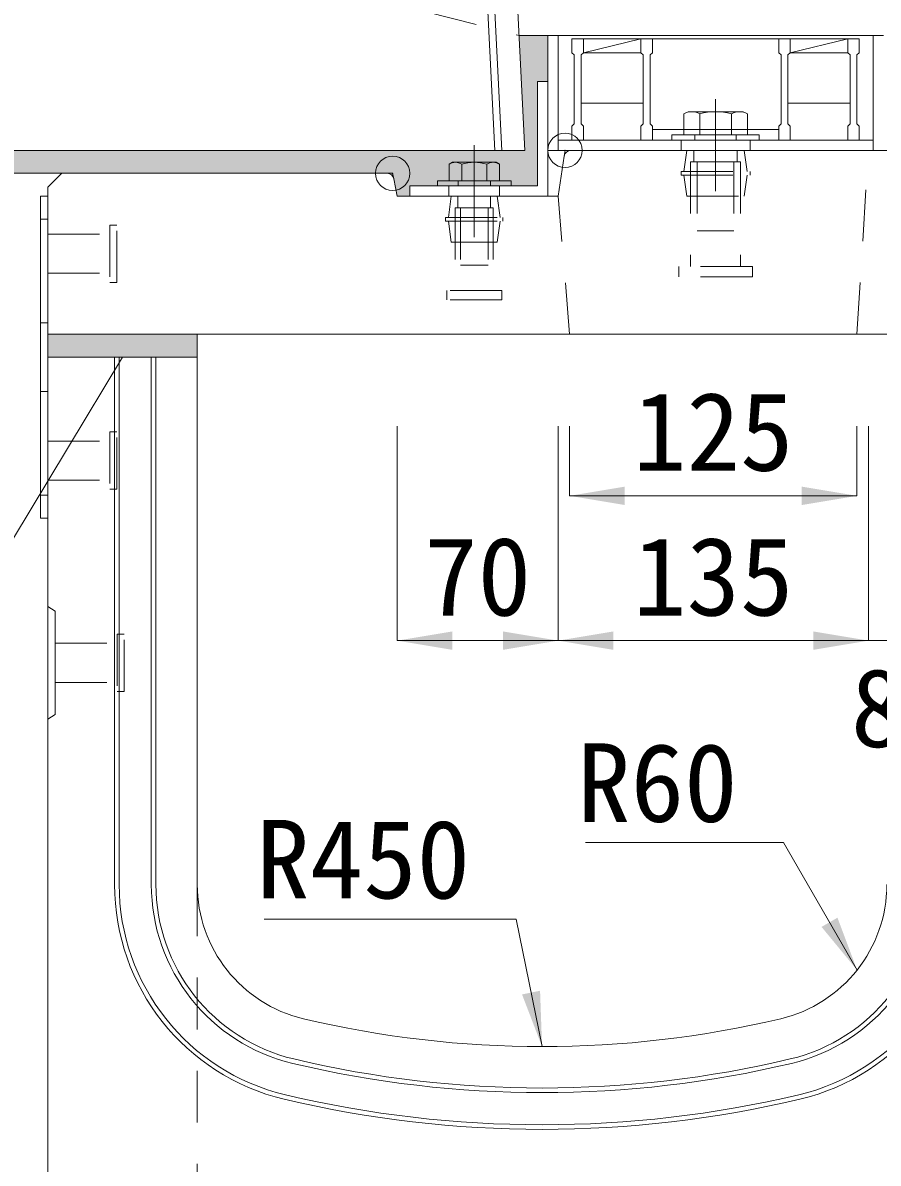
# Model space of a CAD drawing. Units: millimetres at full size. Extents: x 87158 to 122251, y -125707 to -112261.
# Drawn here: x 98651.7 to 99023.9, y -114681.4 to -114185.2 of the extents above; entities that cross this region are included whole.
import ezdxf
from ezdxf.enums import TextEntityAlignment as Align

# ---------------------------------------------------------------- set-up
doc = ezdxf.new("R2010")
doc.units = ezdxf.units.MM
doc.header["$LTSCALE"] = 30
doc.header["$PDMODE"] = 32
doc.header["$PDSIZE"] = 15
doc.linetypes.add('CHAIN', pattern=[18.5, 12, -1.5, 3.5, -1.5])
doc.linetypes.add('USER1', pattern=[1.35, 0.75, -0.6])
for name, color, linetype, lineweight in [('0_2', 7, 'Continuous', 13), ('インサート', 92, 'USER1', 9), ('グレーチング', 7, 'Continuous', 9), ('ジョイント', 7, 'Continuous', 5), ('モルタル', 7, 'Continuous', 13), ('作業エリア', 11, 'Continuous', 13), ('受枠', 3, 'Continuous', 9), ('寸法線', 7, 'Continuous', 13), ('引出線', 4, 'Continuous', 13), ('本体', 2, 'Continuous', 13), ('目地', 132, 'Continuous', 5), ('舗装・基礎', 3, 'Continuous', 13)]:
    doc.layers.add(name, color=color, linetype=linetype, lineweight=lineweight)
doc.layers.add('ハッチング_モルタル', color=30, linetype='Continuous')
doc.styles.add('ＭＳ ゴシック', font='')
doc.styles.get('ＭＳ ゴシック').set_extended_font_data('MS Gothic')

# ---------------------------------------------------------------- blocks, each defined once
blk = doc.blocks.new('filled_arrow')
at = {"color": 0, "linetype": 'Continuous', "lineweight": -2}
blk.add_solid([(7.5, 1.25), (0, 0), (7.5, -1.25)], dxfattribs=at)

msp = doc.modelspace()

# ---------------------------------------------------------------- hatches: boundary and pattern name
at = {"layer": 'ハッチング_モルタル'}
for points in [[(98875.6, -114256.16), (98875.6, -114210.66), (98880.1, -114210.66), (98880.1, -114190.66), (98867.6, -114190.66), (98870.1, -114240.66), (98620.1, -114240.66), (98620.1, -114250.66), (98665.6, -114250.66), (98810.14, -114250.66, -0.35751), (98813.09, -114253.07), (98814.6, -114260.66), (98820.1, -114260.66), (98820.1, -114256.16)], [(98662.6, -114320.66), (98662.6, -114330.66), (98727.6, -114330.66), (98727.6, -114320.66)]]:
    msp.add_hatch(color=256, dxfattribs=at).paths.add_polyline_path(points)

# ---------------------------------------------------------------- linework, layer by layer
at = {"layer": '0_2'}
for p, q in [((98889.6, -114360.66), (98889.6, -114390.99)), ((99014.6, -114360.66), (99014.6, -114390.99)), ((99014.6, -114390.99), (98889.6, -114390.99))]:
    msp.add_line(p, q, dxfattribs=at)
at = {"layer": 'インサート', "linetype": 'Continuous', "lineweight": 13}
for p, q in [((98941.11, -114223.86), (98939.25, -114224.71)), ((98939.25, -114224.71), (98939.25, -114233.86)), ((98965.1, -114223.86), (98941.11, -114223.86)), ((98965.1, -114223.86), (98966.95, -114224.71)), ((98966.95, -114224.71), (98966.95, -114233.86)), ((98966.95, -114233.86), (98939.25, -114233.86)), ((98838.62, -114245.86), (98837.15, -114246.71)), ((98837.15, -114246.71), (98837.15, -114253.86)), ((98838.62, -114245.86), (98857.59, -114245.86)), ((98857.59, -114245.86), (98859.05, -114246.71)), ((98859.05, -114246.71), (98859.05, -114253.86)), ((98837.15, -114253.86), (98859.05, -114253.86))]:
    msp.add_line(p, q, dxfattribs=at)
at = {"layer": 'インサート', "linetype": 'Continuous', "lineweight": 5}
for p, q in [((98946.18, -114224.71), (98946.18, -114233.86)), ((98960.03, -114224.71), (98960.03, -114233.86)), ((98842.63, -114246.71), (98842.63, -114253.86)), ((98853.58, -114246.71), (98853.58, -114253.86))]:
    msp.add_line(p, q, dxfattribs=at)
at = {"layer": 'インサート', "linetype": 'Continuous'}
for p, q in [((98972.1, -114233.86), (98934.1, -114233.86)), ((98934.1, -114233.86), (98934.1, -114236.16)), ((98972.1, -114236.16), (98934.1, -114236.16)), ((98972.1, -114233.86), (98972.1, -114236.16)), ((98832.1, -114253.86), (98864.1, -114253.86)), ((98832.1, -114253.86), (98832.1, -114256.16)), ((98832.1, -114256.16), (98864.1, -114256.16)), ((98864.1, -114253.86), (98864.1, -114256.16))]:
    msp.add_line(p, q, dxfattribs=at)
at = {"layer": 'インサート'}
for p, q in [((98944.1, -114233.86), (98944.1, -114236.16)), ((98962.1, -114233.86), (98962.1, -114236.16)), ((98939.35, -114249.91), (98940.6, -114240.66)), ((98940.6, -114240.66), (98965.6, -114240.66)), ((98943.65, -114240.66), (98943.65, -114245.66)), ((98962.55, -114240.66), (98962.55, -114245.66)), ((98966.85, -114249.91), (98965.6, -114240.66)), ((98942.2, -114245.66), (98964, -114245.66)), ((98942.2, -114245.66), (98942.2, -114291.16)), ((98945.1, -114245.66), (98945.1, -114275.66)), ((98961.1, -114245.66), (98961.1, -114275.66)), ((98964, -114245.66), (98964, -114291.16)), ((98938.1, -114249.91), (98968.1, -114249.91)), ((98938.1, -114249.91), (98938.1, -114251.41)), ((98938.1, -114251.41), (98968.1, -114251.41)), ((98939.35, -114251.41), (98940.6, -114260.66)), ((98966.85, -114251.41), (98965.6, -114260.66)), ((98968.1, -114249.91), (98968.1, -114251.41)), ((98841.1, -114253.86), (98841.1, -114256.16)), ((98855.1, -114253.86), (98855.1, -114256.16)), ((98836.85, -114269.91), (98838.1, -114260.66)), ((98838.1, -114260.66), (98858.1, -114260.66)), ((98840.98, -114260.66), (98840.98, -114265.66)), ((98855.23, -114260.66), (98855.23, -114265.66)), ((98859.35, -114269.91), (98858.1, -114260.66)), ((98940.6, -114260.66), (98965.6, -114260.66)), ((98839.85, -114265.66), (98856.35, -114265.66)), ((98839.85, -114265.66), (98839.85, -114301.66)), ((98842.1, -114265.66), (98842.1, -114290.66)), ((98854.1, -114265.66), (98854.1, -114290.66)), ((98856.35, -114265.66), (98856.35, -114301.66)), ((98835.6, -114269.91), (98860.6, -114269.91)), ((98835.6, -114269.91), (98835.6, -114271.41)), ((98835.6, -114271.41), (98860.6, -114271.41)), ((98836.85, -114271.41), (98838.1, -114280.66)), ((98859.35, -114271.41), (98858.1, -114280.66)), ((98860.6, -114269.91), (98860.6, -114271.41)), ((98692.6, -114273.16), (98689.6, -114273.16)), ((98689.6, -114273.16), (98689.6, -114298.16)), ((98692.6, -114298.16), (98692.6, -114273.16)), ((98945.1, -114275.66), (98961.1, -114275.66)), ((98662.6, -114277.16), (98689.6, -114277.16)), ((98662.6, -114277.16), (98662.6, -114294.16)), ((98838.1, -114280.66), (98858.1, -114280.66)), ((98842.1, -114290.66), (98854.1, -114290.66)), ((98937.1, -114295.66), (98937.1, -114291.16)), ((98969.1, -114291.16), (98937.1, -114291.16)), ((98969.1, -114291.16), (98969.1, -114295.66)), ((98662.6, -114294.16), (98689.6, -114294.16)), ((98969.1, -114295.66), (98937.1, -114295.66)), ((98689.6, -114298.16), (98692.6, -114298.16)), ((98836.1, -114305.66), (98836.1, -114301.66)), ((98860.1, -114301.66), (98836.1, -114301.66)), ((98860.1, -114301.66), (98860.1, -114305.66)), ((98860.1, -114305.66), (98836.1, -114305.66)), ((98692.6, -114363.16), (98689.6, -114363.16)), ((98689.6, -114363.16), (98689.6, -114388.16)), ((98692.6, -114388.16), (98692.6, -114363.16)), ((98662.6, -114367.16), (98689.6, -114367.16)), ((98662.6, -114367.16), (98662.6, -114384.16)), ((98662.6, -114384.16), (98689.6, -114384.16)), ((98689.6, -114388.16), (98692.6, -114388.16)), ((98665.8, -114455.16), (98692.8, -114455.16)), ((98665.8, -114455.16), (98665.8, -114472.16)), ((98695.8, -114451.16), (98692.8, -114451.16)), ((98692.8, -114451.16), (98692.8, -114476.16)), ((98695.8, -114476.16), (98695.8, -114451.16)), ((98665.8, -114472.16), (98692.8, -114472.16)), ((98692.8, -114476.16), (98695.8, -114476.16))]:
    msp.add_line(p, q, dxfattribs=at)
at = {"layer": 'インサート', "linetype": 'Continuous', "lineweight": 5}
for centre, radius, start, end in [((98942.72, -114231.36), 7.5, 62.5088, 117.4912), ((98953.1, -114252.59), 28.73, 76.0538, 103.9462), ((98963.49, -114231.36), 7.5, 62.5088, 117.4912), ((98839.89, -114250.71), 4.85, 55.6157, 124.3842), ((98848.1, -114263.98), 18.12, 72.412, 107.588), ((98856.32, -114250.71), 4.85, 55.6157, 124.3842)]:
    msp.add_arc(centre, radius, start, end, dxfattribs=at)
at = {"layer": 'グレーチング'}
for p, q in [((98890.6, -114192.16), (98890.6, -114198.16)), ((98890.6, -114192.16), (99015.6, -114192.16)), ((98895.6, -114192.16), (98895.6, -114198.16)), ((98895.6, -114198.16), (98920.6, -114192.16)), ((98920.6, -114192.16), (98920.6, -114198.16)), ((98925.6, -114192.16), (98925.6, -114198.16)), ((98980.6, -114192.16), (98980.6, -114198.16)), ((98985.6, -114198.16), (99010.6, -114192.16)), ((98985.6, -114192.16), (98985.6, -114198.16)), ((99010.6, -114192.16), (99010.6, -114198.16)), ((99015.6, -114192.16), (99015.6, -114198.16)), ((98890.6, -114198.16), (98891.6, -114199.16)), ((98891.6, -114199.16), (98891.6, -114229.16)), ((98895.6, -114198.16), (98894.6, -114199.16)), ((98894.6, -114199.16), (98894.6, -114229.16)), ((98895.6, -114198.16), (98920.6, -114198.16)), ((98920.6, -114198.16), (98921.6, -114199.16)), ((98921.6, -114199.16), (98921.6, -114229.16)), ((98925.6, -114198.16), (98924.6, -114199.16)), ((98924.6, -114199.16), (98924.6, -114229.16)), ((98980.6, -114198.16), (98981.6, -114199.16)), ((98981.6, -114199.16), (98981.6, -114229.16)), ((98985.6, -114198.16), (98984.6, -114199.16)), ((98984.6, -114199.16), (98984.6, -114229.16)), ((98985.6, -114198.16), (99010.6, -114198.16)), ((99010.6, -114198.16), (99011.6, -114199.16)), ((99011.6, -114199.16), (99011.6, -114229.16)), ((99015.6, -114198.16), (99014.6, -114199.16)), ((99014.6, -114199.16), (99014.6, -114229.16)), ((98921.6, -114220.16), (98894.6, -114220.16)), ((99011.6, -114220.16), (98984.6, -114220.16)), ((98890.6, -114230.16), (98891.6, -114229.16)), ((98890.6, -114236.16), (98890.6, -114230.16)), ((98895.6, -114230.16), (98894.6, -114229.16)), ((98895.6, -114236.16), (98895.6, -114230.16)), ((98920.6, -114230.16), (98921.6, -114229.16)), ((98920.6, -114236.16), (98920.6, -114230.16)), ((98925.6, -114230.16), (98924.6, -114229.16)), ((98925.6, -114236.16), (98925.6, -114230.16)), ((98980.6, -114231.66), (98925.6, -114231.66)), ((98980.6, -114230.16), (98981.6, -114229.16)), ((98980.6, -114236.16), (98980.6, -114230.16)), ((98985.6, -114230.16), (98984.6, -114229.16)), ((98985.6, -114236.16), (98985.6, -114230.16)), ((99010.6, -114230.16), (99011.6, -114229.16)), ((99010.6, -114236.16), (99010.6, -114230.16)), ((99015.6, -114230.16), (99014.6, -114229.16)), ((99015.6, -114236.16), (99015.6, -114230.16)), ((98890.6, -114236.16), (98895.6, -114236.16)), ((98920.6, -114236.16), (98925.6, -114236.16)), ((98980.6, -114236.16), (98985.6, -114236.16)), ((99010.6, -114236.16), (99015.6, -114236.16))]:
    msp.add_line(p, q, dxfattribs=at)
at = {"layer": 'ジョイント'}
for p, q in [((98659.4, -114260.66), (98662.6, -114260.66)), ((98659.4, -114260.66), (98659.4, -114400.66)), ((98662.6, -114260.66), (98662.6, -114400.66)), ((98659.4, -114400.66), (98662.6, -114400.66))]:
    msp.add_line(p, q, dxfattribs=at)
at = {"layer": 'ジョイント', "linetype": 'USER1'}
for p, q in [((98659.4, -114270.66), (98662.6, -114270.66)), ((98659.4, -114315.66), (98662.6, -114315.66)), ((98659.4, -114345.66), (98662.6, -114345.66)), ((98659.4, -114390.66), (98662.6, -114390.66))]:
    msp.add_line(p, q, dxfattribs=at)
at = {"layer": 'モルタル'}
msp.add_lwpolyline([(98662.6, -114320.66), (98727.6, -114320.66), (98727.6, -114330.66), (98662.6, -114330.66)], close=True, dxfattribs=at)
at = {"layer": '作業エリア'}
for p, q in [((98887.22, -114243.21), (98887.6, -114240.66)), ((98887.6, -114240.66), (98890.19, -114240.66)), ((98810.14, -114250.66), (98812.6, -114250.66)), ((98812.6, -114250.66), (98813.09, -114253.07))]:
    msp.add_line(p, q, dxfattribs=at)
for p in [(98887.6, -114240.66), (98812.6, -114250.66)]:
    msp.add_point(p, dxfattribs=at)
at = {"layer": '受枠'}
for p, q in [((98880.1, -114190.66), (99026.1, -114190.66)), ((98880.1, -114190.66), (98880.1, -114240.66)), ((98884.6, -114190.66), (98884.6, -114240.66)), ((99021.6, -114190.66), (99021.6, -114240.66)), ((98875.6, -114256.16), (98875.6, -114210.66)), ((98875.6, -114210.66), (98880.1, -114210.66)), ((98880.1, -114210.66), (98880.1, -114260.66)), ((98884.6, -114236.16), (99021.6, -114236.16)), ((98880.1, -114240.66), (99026.1, -114240.66)), ((98820.1, -114260.66), (98820.1, -114256.16)), ((98820.1, -114256.16), (98875.6, -114256.16)), ((98880.1, -114260.66), (98820.1, -114260.66))]:
    msp.add_line(p, q, dxfattribs=at)
at = {"layer": '受枠', "linetype": 'CHAIN'}
for p, q in [((98953.1, -114218.41), (98953.1, -114258.41)), ((98848.1, -114238.41), (98848.1, -114278.41))]:
    msp.add_line(p, q, dxfattribs=at)
at = {"layer": '受枠', "linetype": 'USER1'}
for p, q in [((98938.1, -114236.16), (98938.1, -114240.66)), ((98968.1, -114236.16), (98968.1, -114240.66)), ((98837.1, -114256.16), (98837.1, -114260.66)), ((98859.1, -114256.16), (98859.1, -114260.66))]:
    msp.add_line(p, q, dxfattribs=at)
at = {"layer": '寸法線'}
for p, q in [((98814.6, -114360.66), (98814.6, -114454)), ((98884.6, -114360.66), (98884.6, -114454)), ((98884.6, -114360.66), (98884.6, -114454)), ((99019.6, -114360.66), (99019.6, -114454)), ((99019.6, -114360.66), (99019.6, -114454)), ((98814.6, -114454), (98884.6, -114454)), ((99019.6, -114454), (98884.6, -114454)), ((98971.6, -114454), (99075.6, -114454))]:
    msp.add_line(p, q, dxfattribs=at)
at = {"layer": '引出線'}
for points in [[(98695.1, -114330.66), (98599.16, -114489.61), (98398.43, -114489.61)], [(99014.67, -114597.34), (98982.65, -114541.88), (98896.49, -114541.88)], [(98877.6, -114630.66), (98866.3, -114575.19), (98756.75, -114575.19)]]:
    msp.add_lwpolyline(points, dxfattribs=at)
at = {"layer": '本体'}
for p, q in [((98859.03, -114019.16), (98870.1, -114240.66)), ((98620.1, -114240.66), (98870.1, -114240.66)), ((98890.19, -114240.66), (99086.6, -114240.66)), ((98887.22, -114243.21), (98884.6, -114260.66)), ((98662.6, -114256.66), (98668.6, -114250.66)), ((98668.6, -114250.66), (98810.14, -114250.66)), ((98662.6, -114256.66), (98662.6, -114320.66)), ((98813.09, -114253.07), (98814.6, -114260.66)), ((98814.6, -114260.66), (98884.6, -114260.66)), ((98662.6, -114320.66), (99092.6, -114320.66)), ((98662.6, -114330.66), (98662.6, -114880.66)), ((98662.6, -114330.66), (98727.6, -114330.66)), ((98727.6, -114330.66), (98727.6, -114560.13))]:
    msp.add_line(p, q, dxfattribs=at)
at = {"layer": '本体', "linetype": 'USER1', "lineweight": 15}
for p, q in [((98670.1, -114140.66), (98867.6, -114190.66)), ((99014.6, -114320.66), (99019.6, -114240.66)), ((98889.6, -114320.66), (98884.6, -114260.66)), ((98727.6, -114560.13), (98727.6, -114780.66))]:
    msp.add_line(p, q, dxfattribs=at)
at = {"layer": '本体', "lineweight": 9}
for p, q in [((98662.6, -114439.16), (98665.8, -114441.16)), ((98665.8, -114441.16), (98665.8, -114486.16)), ((98665.8, -114486.16), (98662.6, -114488.16))]:
    msp.add_line(p, q, dxfattribs=at)
at = {"layer": '本体'}
for centre, radius, start, end in [((98890.19, -114243.66), 3, 90, 171.4692), ((98810.14, -114253.66), 3, 11.3099, 90), ((98787.6, -114560.13), 60, 180, 256.6576), ((98967.6, -114560.13), 60, 283.3424, 0), ((98877.6, -114180.66), 450, 256.6576, 283.3424)]:
    msp.add_arc(centre, radius, start, end, dxfattribs=at)
at = {"layer": '目地'}
for p, q in [((98846.04, -114019.81), (98857.09, -114240.66)), ((98849.04, -114019.66), (98860.09, -114240.66)), ((98691.6, -114330.66), (98691.6, -114560.13)), ((98693.6, -114330.66), (98693.6, -114560.13)), ((98707.6, -114330.66), (98707.6, -114560.13)), ((98709.6, -114330.66), (98709.6, -114560.13))]:
    msp.add_line(p, q, dxfattribs=at)
for centre, radius, start, end in [((98787.6, -114560.13), 96, 180, 256.6576), ((98787.6, -114560.13), 94, 180, 256.6576), ((98787.6, -114560.13), 80, 180, 256.6576), ((98787.6, -114560.13), 78, 180, 256.6576), ((98967.6, -114560.13), 78, 283.3424, 0), ((98967.6, -114560.13), 80, 283.3424, 0), ((98967.6, -114560.13), 94, 283.3424, 0), ((98967.6, -114560.13), 96, 283.3424, 0), ((98877.6, -114180.66), 470, 256.6576, 283.3424), ((98877.6, -114180.66), 468, 256.6576, 283.3424), ((98877.6, -114180.66), 486, 256.6576, 283.3424), ((98877.6, -114180.66), 484, 256.6576, 283.3424)]:
    msp.add_arc(centre, radius, start, end, dxfattribs=at)
at = {"layer": '舗装・基礎'}
for p, q in [((98880.1, -114190.66), (98867.6, -114190.66)), ((98668.6, -114250.66), (98620.1, -114250.66))]:
    msp.add_line(p, q, dxfattribs=at)

# ---------------------------------------------------------------- block references
at = {"layer": '0_2', "xscale": 3.2, "yscale": 3.2}
msp.add_blockref('filled_arrow', (98889.6, -114390.99), dxfattribs=at)
at = {"layer": '0_2', "xscale": 3.2, "yscale": 3.2, "rotation": 180}
msp.add_blockref('filled_arrow', (99014.6, -114390.99), dxfattribs=at)
at = {"layer": '寸法線', "xscale": 3.2, "yscale": 3.2}
for p in [(98814.6, -114454), (98884.6, -114454)]:
    msp.add_blockref('filled_arrow', p, dxfattribs=at)
at = {"layer": '寸法線', "xscale": 3.2, "yscale": 3.2, "rotation": 180}
for p in [(98884.6, -114454), (99019.6, -114454), (99019.6, -114454)]:
    msp.add_blockref('filled_arrow', p, dxfattribs=at)
at = {"layer": '引出線'}
for p, xscale, yscale, rotation in [((98695.1, -114330.66), 0.16, 0.16, 238.9), ((99014.67, -114597.34), 3.2, 3.2, 120), ((98877.6, -114630.66), 3.2, 3.2, 101.5)]:
    msp.add_blockref('filled_arrow', p, dxfattribs=dict(at, xscale=xscale, yscale=yscale, rotation=rotation))

# ---------------------------------------------------------------- texts
at = {"layer": '0_2', "style": 'ＭＳ ゴシック'}
msp.add_text('125', height=34.18, dxfattribs=at).set_placement((98952.1, -114362.99), align=Align.MIDDLE_CENTER)
at = {"layer": '寸法線', "style": 'ＭＳ ゴシック'}
for s, p in [('70', (98849.6, -114426)), ('135', (98952.1, -114426)), ('8', (99023.6, -114483.22))]:
    msp.add_text(s, height=34.18, dxfattribs=at).set_placement(p, align=Align.MIDDLE_CENTER)
at = {"layer": '引出線', "style": 'ＭＳ ゴシック'}
for s, p in [('R60', (98962.65, -114498.68)), ('R450', (98846.3, -114531.99))]:
    msp.add_text(s, height=34.18, dxfattribs=at).set_placement(p, align=Align.TOP_RIGHT)

doc.saveas('drawing.dxf')
